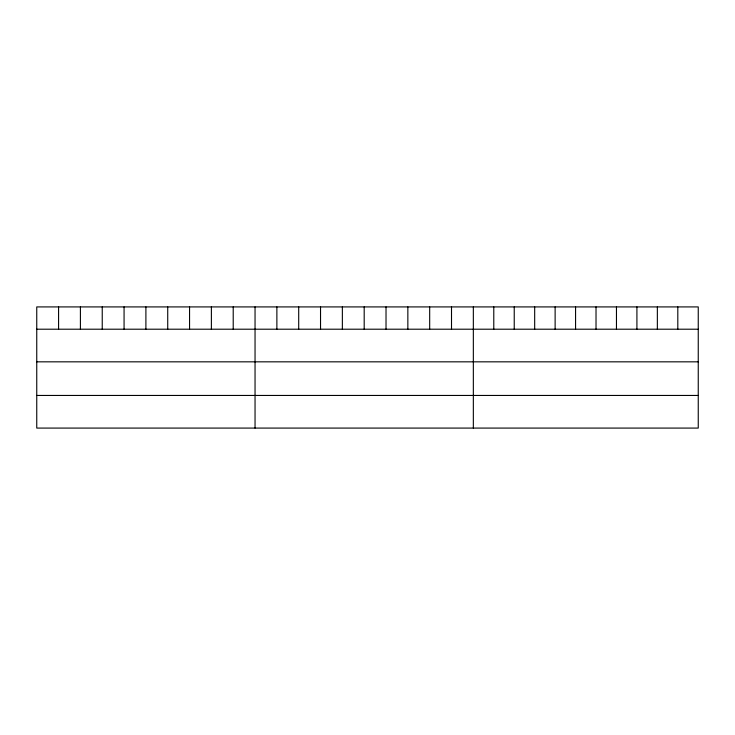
<?xml version="1.0" encoding="UTF-8"?>
<svg xmlns="http://www.w3.org/2000/svg" width="735" height="735" viewBox="0 0 735 735"><rect width="100%" height="100%" fill="white"/><g stroke="black" fill="none" stroke-linecap="round" stroke-linejoin="round"><path stroke-width="1.1" d="M698.25 329.207L698.25 428.082L36.75 428.082L36.75 306.918L698.25 306.918L698.25 329.207L36.75 329.207M36.75 361.831L698.25 361.831M36.75 395.448L698.25 395.448M677.808 306.918L677.808 329.207M657.356 306.918L657.356 329.207M636.914 306.918L636.914 329.207M616.463 306.918L616.463 329.207M596.021 306.918L596.021 329.207M575.569 306.918L575.569 329.207M555.127 306.918L555.127 329.207M534.676 306.918L534.676 329.207M514.234 306.918L514.234 329.207M493.782 306.918L493.782 329.207M473.34 306.918L473.34 428.082M451.51 306.918L451.51 329.207M429.681 306.918L429.681 329.207M407.851 306.918L407.851 329.207M386.022 306.918L386.022 329.207M364.192 306.918L364.192 329.207M342.363 306.918L342.363 329.207M320.534 306.918L320.534 329.207M298.704 306.918L298.704 329.207M276.875 306.918L276.875 329.207M255.045 306.918L255.045 428.082M233.215 306.918L233.215 329.207M211.386 306.918L211.386 329.207M189.556 306.918L189.556 329.207M167.727 306.918L167.727 329.207M145.898 306.918L145.898 329.207M124.068 306.918L124.068 329.207M102.239 306.918L102.239 329.207M80.409 306.918L80.409 329.207M58.579 306.918L58.579 329.207"/></g></svg>
